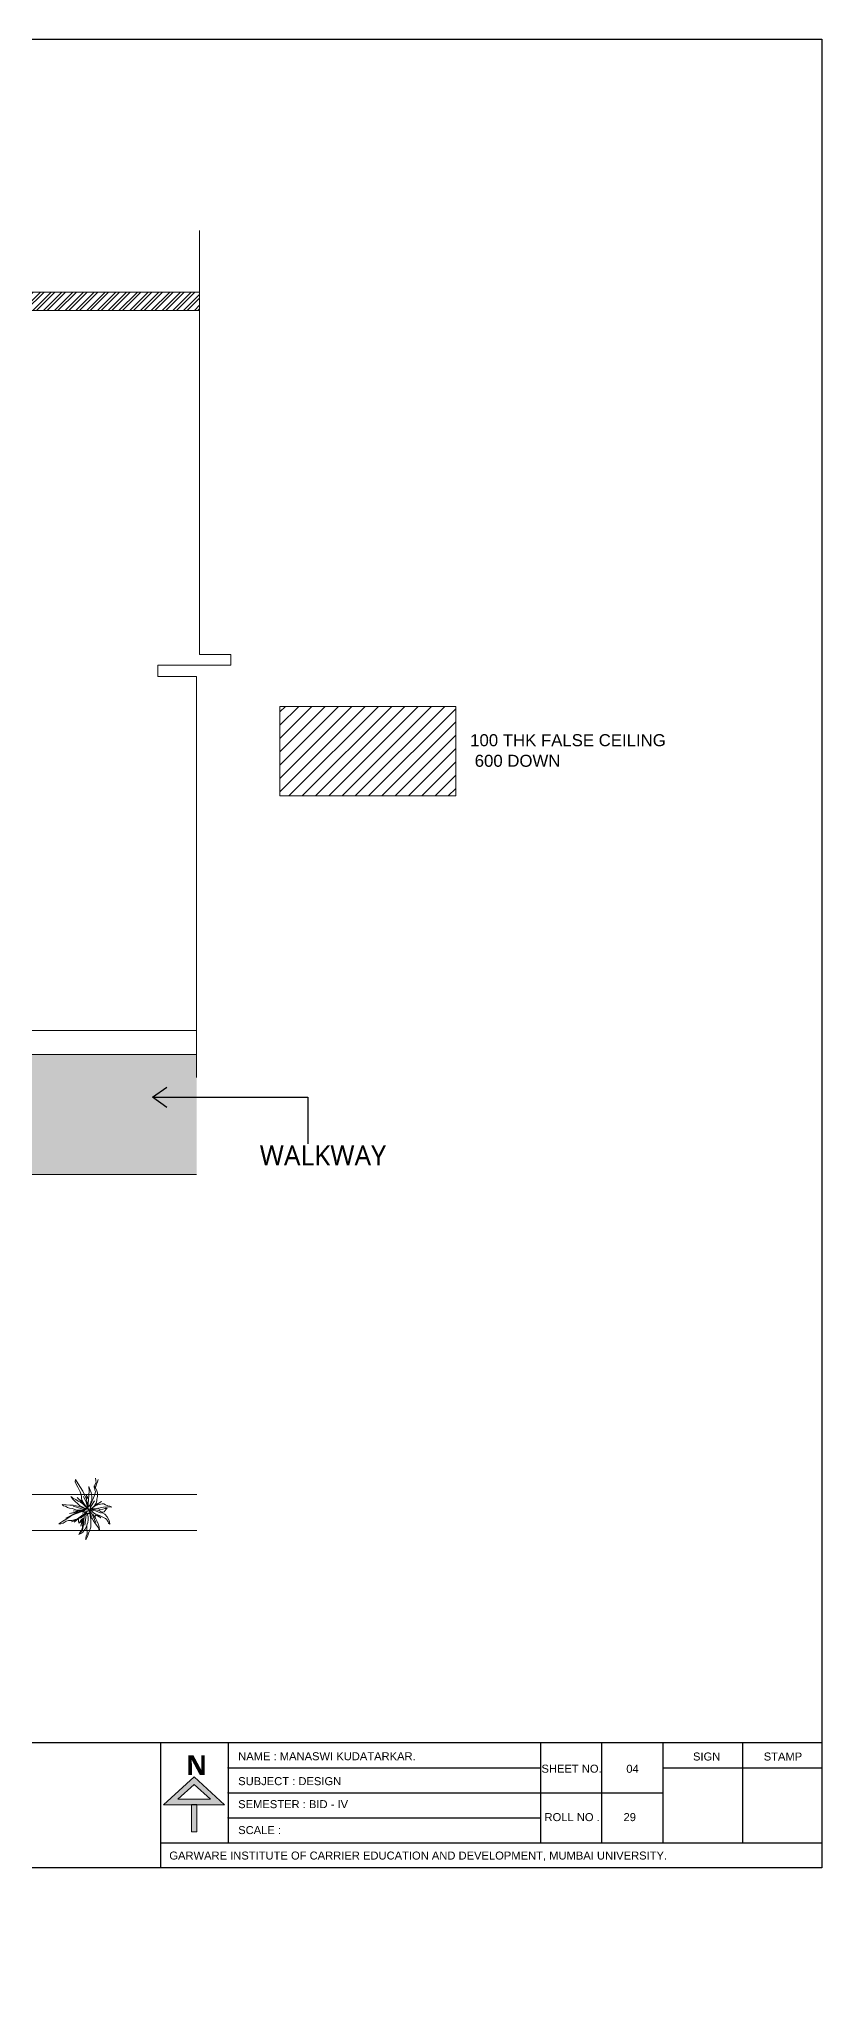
# Model space of a CAD drawing. Header units: millimetres. Extents: x 1926 to 160733, y 10813 to 39285.
# Drawn here: x 100208 to 109994, y 10813 to 35316 of the extents above; entities that cross this region are included whole.
import ezdxf

# ---------------------------------------------------------------- set-up
doc = ezdxf.new("R2010")
doc.units = ezdxf.units.MM
for name, color, linetype, lineweight in [('celling', 30, 'Continuous', 0), ('FUR', 3, 'Continuous', 0), ('hatch', 7, 'Continuous', 0), ('SCALE FORMET TEXT', 7, 'Continuous', 0), ('TEXT', 7, 'Continuous', 5), ('TREE', 94, 'Continuous', 0), ('wall', 250, 'Continuous', 0)]:
    doc.layers.add(name, color=color, linetype=linetype, lineweight=lineweight)
doc.styles.get("Standard").update_dxf_attribs({"font": 'arial.ttf'})
doc.styles.add('style4', font='swissck.ttf')
doc.dimstyles.new('Annotative', dxfattribs={"dimscale": 0, "dimtxt": 2.5, "dimasz": 2.5, "dimexe": 1.25, "dimexo": 0.625, "dimtad": 1, "dimtxsty": 'Standard', "dimcen": 2.5, "dimadec": 0, "dimazin": 0, "dimtfac": 1, "dimtmove": 0, "dimatfit": 3, "dimfxl": 1, "dimarcsym": 0})

# ---------------------------------------------------------------- blocks, each defined once
blk = doc.blocks.new('RETGGER')
at = {"layer": 'TREE', "color": 84}
for p, q in [((96.8, -1890.33), (96.99, -1889.26)), ((96.86, -1891.11), (96.8, -1890.33)), ((97.4, -1890.14), (96.86, -1891.11)), ((96.99, -1889.26), (97.6, -1888.04)), ((97.45, -1887.15), (97.39, -1886)), ((97.81, -1888.9), (97.4, -1890.14)), ((97.6, -1888.04), (97.45, -1887.15)), ((98.27, -1887.71), (97.81, -1888.9)), ((98.72, -1886.53), (98.27, -1887.71)), ((92.99, -1911.67), (93.03, -1910.53)), ((93.03, -1910.53), (93, -1909.59)), ((95.02, -1910.36), (94.33, -1912.2)), ((94.49, -1903.06), (94.72, -1904.79)), ((94.72, -1904.79), (94.94, -1906.37)), ((94.91, -1901.99), (97.29, -1902.23)), ((94.94, -1906.37), (95.02, -1908.24)), ((95.02, -1908.24), (95.02, -1910.36)), ((97.29, -1902.23), (100.13, -1903.52)), ((92.41, -1916), (92.59, -1914.93)), ((92.47, -1916.78), (92.41, -1916)), ((93, -1915.81), (92.47, -1916.78)), ((92.59, -1914.93), (93.21, -1913.71)), ((93.06, -1912.81), (92.99, -1911.67)), ((93.41, -1914.57), (93, -1915.81)), ((93.21, -1913.71), (93.06, -1912.81)), ((93.87, -1913.38), (93.41, -1914.57)), ((94.33, -1912.2), (93.87, -1913.38))]:
    blk.add_line(p, q, dxfattribs=at)
for points in [[(93.24, -1900.5), (93.38, -1899.21), (93.17, -1897.97), (92.59, -1896.06), (91.86, -1894.2), (90.92, -1892.45), (89.82, -1890.65), (88.57, -1888.79), (87.32, -1886.63), (87.22, -1887.76), (87.69, -1888.95), (88.53, -1890.39), (89.63, -1892.75), (90.39, -1894.95), (90.23, -1896.33), (91.15, -1898.14), (92.35, -1899.73), (92.82, -1900.19)], [(95.22, -1901.43), (96.77, -1899.82), (97.59, -1898.43), (97.9, -1897.25), (98.05, -1896.37), (98.36, -1895.11), (98.3, -1893.36), (97.86, -1891.76), (97.39, -1890.77), (96.71, -1889.78), (96.67, -1890.6), (96.93, -1891.21), (97.03, -1891.93), (97.25, -1892.59), (97.08, -1893.38), (96.75, -1894.41), (96.2, -1896.2), (95.67, -1897.29), (95.13, -1898.59), (94.7, -1899.55), (94.79, -1900.68), (94.89, -1901.4)], [(92.39, -1901.78), (91.62, -1901.08), (90.71, -1900.64), (89.2, -1900.12), (87.65, -1899.73), (86.08, -1899.52), (84.39, -1899.39), (82.6, -1899.33), (80.61, -1899.13), (81.31, -1899.73), (82.3, -1899.98), (83.35, -1900.67), (84.35, -1900.98), (85.7, -1901.18), (87.91, -1901.94), (89.88, -1902.02), (91.47, -1901.99), (91.99, -1901.91)], [(86.07, -1899.92), (92.22, -1901.77)], [(90.58, -1898.19), (88.11, -1895.68), (90.37, -1897.66), (90.24, -1896.88), (91.16, -1898.65)], [(93.06, -1896.28), (92.72, -1893.91), (93.16, -1895.45), (93.25, -1895.19), (93.4, -1895.72)], [(96.8, -1897.2), (95.05, -1900.06)], [(97.68, -1899.23), (100.33, -1897.61), (97.88, -1898.87)], [(101.55, -1902.8), (101.6, -1902.79), (102.14, -1902.12), (102.71, -1901.47), (103.09, -1900.97), (102.38, -1900.99), (102.08, -1901.03), (100.97, -1901.5), (99.54, -1901.61), (98.09, -1901)], [(89.43, -1902.72), (86.99, -1903.54), (82.44, -1905.94), (83.92, -1905.32), (87.43, -1903.5), (89.59, -1902.62)], [(89.18, -1902.77), (84.34, -1903.59), (88.72, -1902.6), (86.12, -1902.3), (89.36, -1902.37)], [(88.59, -1906.34), (86.68, -1907.94), (88.05, -1906.66), (85.27, -1907.84), (88.14, -1906.34), (88.84, -1906)], [(89.58, -1905.32), (88.88, -1906.22), (88.81, -1907.48), (88.96, -1908.36), (89.52, -1907.96), (89.9, -1907.14), (90.35, -1906.57), (90.75, -1906.33), (91.16, -1906.16), (91.61, -1905.85)], [(92.16, -1902.17), (89.24, -1902.8)], [(92.22, -1902.12), (90.01, -1902.26), (89.25, -1902.37)], [(91.04, -1906.41), (90.32, -1906.89), (90.3, -1906.9), (89.57, -1908.04), (90.16, -1907.34), (91.09, -1906.42)], [(91.42, -1906.33), (90.67, -1911.73), (89.64, -1912.98), (90.21, -1912.08), (90.56, -1911.68), (91.14, -1906.71), (91.42, -1906.33)], [(92.31, -1903.4), (89.73, -1905.89), (90.65, -1905.17), (90.35, -1905.57), (91.35, -1904.63), (92.14, -1903.59)], [(91.02, -1906.88), (90.67, -1908.59), (90.83, -1906.91), (89.92, -1909.96), (90.57, -1906.91)], [(90.61, -1903.49), (92.94, -1902.76)], [(92.61, -1903.22), (91.93, -1904.66)], [(93.31, -1904.33), (93.65, -1903.41), (93.98, -1903.79), (94.49, -1903.06)], [(95.3, -1901.62), (97.54, -1901.7), (99.08, -1902.13), (100.13, -1902.76), (100.85, -1903.28), (101.95, -1903.98), (103.12, -1905.27), (103.92, -1906.73), (104.27, -1907.76), (104.48, -1908.95), (103.88, -1908.39), (103.64, -1907.77), (103.21, -1907.19), (102.91, -1906.56), (102.24, -1906.1), (101.28, -1905.6), (99.64, -1904.7), (98.5, -1904.28), (97.21, -1903.72), (96.23, -1903.33), (95.51, -1902.46), (95.09, -1901.88)], [(97.12, -1904.24), (99.95, -1905.74), (98.21, -1904.3)], [(101.6, -1902.79), (100.89, -1902.93), (100.33, -1902.91)]]:
    blk.add_lwpolyline(points, dxfattribs=at)
at = {"layer": 'TREE', "color": 1}
for points in [[(93.59, -1900), (93.59, -1898.76), (93.79, -1896.78), (94.04, -1894.35), (94.09, -1892.44), (93.9, -1890.12), (94.39, -1891.13), (94.61, -1891.99), (95.1, -1893.15), (95.27, -1894.11), (95.47, -1895.16), (95.43, -1895.86), (95.41, -1897.01), (95.22, -1897.56), (94.95, -1898.39), (94.72, -1898.88), (94.29, -1899.65), (93.79, -1900.42), (93.86, -1899.73), (93.59, -1900)], [(92.57, -1901.54), (91.03, -1900.45), (89.38, -1899.53), (88.25, -1898.68), (87.08, -1897.63), (86, -1896.48), (85.02, -1895.09), (85.5, -1895.39), (86.04, -1895.88), (87.46, -1896.66), (88.67, -1897.38), (89.81, -1897.95), (90.93, -1898.78), (91.77, -1899.55), (92.38, -1900.23), (92.69, -1900.52), (92.84, -1900.68), (93.16, -1901.43), (92.42, -1900.91), (92.57, -1901.54)], [(91.26, -1895.08), (92.7, -1897.99), (93.72, -1901.7)], [(93.87, -1902.28), (93.27, -1902.54), (94.52, -1902.02), (92.64, -1902.37), (94.1, -1902.03), (93.44, -1900.82), (94.14, -1901.94), (94.72, -1900.93), (94.37, -1901.72), (95.46, -1901.38), (94.4, -1901.86), (95.61, -1902.26), (94.61, -1902.07), (94.06, -1903.07), (94.4, -1902.04)], [(95.61, -1901.27), (96.86, -1901.2), (98.83, -1900.88), (101.23, -1900.48), (103.13, -1900.32), (105.46, -1900.37), (104.42, -1899.95), (103.55, -1899.78), (102.36, -1899.36), (101.52, -1898.73), (100.59, -1898.72), (99.84, -1898.87), (98.5, -1899.28), (97.95, -1899.5), (97.15, -1899.82), (96.67, -1900.08), (95.92, -1900.55), (95.18, -1901.1), (95.87, -1900.98), (95.61, -1901.27)], [(92.72, -1902.73), (91.42, -1902.59), (90.18, -1902.82), (88.28, -1903.41), (86.43, -1904.16), (84.68, -1905.11), (82.89, -1906.22), (81.04, -1907.49), (78.89, -1908.76), (80.03, -1908.84), (81.21, -1908.36), (82.65, -1907.52), (83.88, -1907.09), (85.54, -1907.07), (88.32, -1906.2), (90.37, -1904.83), (91.95, -1903.62), (92.41, -1903.15)], [(92.94, -1903.1), (93.59, -1905.24), (93.69, -1906.84), (93.43, -1908.04), (93.17, -1908.9), (92.86, -1910.16), (92.02, -1911.69), (90.9, -1912.91), (90.03, -1913.58), (88.98, -1914.16), (89.31, -1913.41), (89.82, -1912.98), (90.24, -1912.39), (90.73, -1911.9), (90.95, -1911.12), (91.11, -1910.05), (91.44, -1908.21), (91.46, -1906.99), (91.57, -1905.59), (91.63, -1904.54), (92.21, -1903.57), (92.63, -1902.98)], [(91.98, -1909.44), (92.76, -1902.96)], [(94.16, -1902.03), (95.46, -1903.62), (97.48, -1908.08)], [(96.03, -1904.12), (96.23, -1904.48), (97.32, -1906.02), (97.97, -1907.27), (98.58, -1908.72), (99.06, -1910.23), (99.34, -1911.9), (99.04, -1911.43), (98.76, -1910.75), (97.81, -1909.44), (97.03, -1908.26), (96.25, -1907.25), (95.6, -1906.03), (95.17, -1904.96), (94.91, -1904.09), (94.76, -1903.7), (94.7, -1903.49), (94.71, -1903.3)]]:
    blk.add_lwpolyline(points, dxfattribs=at)
at = {"layer": 'TREE', "color": 84}
for start, end in [(153.01353, 156.27022), (127.67541, 134.63013), (100.02652, 103.35068), (73.6634, 80.37728), (33.93423, 44.7068), (180.90802, 192.15636), (280.81668, 290.07869), (309.13517, 324.13523)]:
    blk.add_arc((94.12, -1901.99), 4.22, start, end, dxfattribs=at)

msp = doc.modelspace()

# ---------------------------------------------------------------- hatches: boundary and pattern name
at = {"layer": 'celling'}
h = msp.add_hatch(dxfattribs=at)
h.set_pattern_fill('ANSI31', color=256, scale=37)
h.set_pattern_definition([(45, (352178.81, -369231.39), (-83.06737, 83.06737), [])])
h.paths.add_polyline_path([(105417.662, 26977.298), (103216.347, 26977.298), (103216.347, 25858.058), (105417.662, 25858.058)])
at = {"layer": 'hatch', "linetype": 'Continuous', "ltscale": 3, "true_color": 0xc7c8ca}
h = msp.add_hatch(dxfattribs=at)
h.set_pattern_fill('ANSI32', color=9, scale=10)
h.set_pattern_definition([(45, (-1071278.23, 18299.64), (-67.351921, 67.351921), []), (45, (-1071233.33, 18299.64), (-67.351921, 67.351921), [])])
h.paths.add_polyline_path([(98521.422, 31926.232), (98291.422, 31926.232), (98291.422, 30126.232), (98521.422, 30126.232)])
h.paths.add_polyline_path([(93641.422, 31926.232), (93491.422, 31926.232), (93491.422, 30876.232), (93641.422, 30876.232)])
h.paths.add_polyline_path([(92291.422, 31926.232), (92061.422, 31926.232), (92061.422, 30126.232), (92291.422, 30126.232)])
h.paths.add_polyline_path([(93641.422, 30126.232), (92361.422, 30126.232), (92361.422, 29976.232), (93641.422, 29976.232)])
h.paths.add_polyline_path([(92291.422, 29526.232), (92061.422, 29526.232), (92061.422, 27426.232), (92291.422, 27426.232)])
h.paths.add_polyline_path([(92291.422, 27126.232), (92061.422, 27126.232), (92061.422, 25026.232), (92291.422, 25026.232)])
h.paths.add_polyline_path([(98521.422, 27126.232), (98291.422, 27126.232), (98291.422, 25026.232), (98521.422, 25026.232)])
h.paths.add_polyline_path([(92291.422, 24426.232), (92061.422, 24426.232), (92061.422, 22926.232), (92291.422, 22926.232)])
h.paths.add_polyline_path([(98521.422, 24426.232), (98291.422, 24426.232), (98291.422, 22926.232), (98521.422, 22926.232)])
h.paths.add_polyline_path([(98521.422, 29526.232), (98291.422, 29526.232), (98291.422, 27426.232), (98521.422, 27426.232)])
h.paths.add_polyline_path([(92577.037, 30828.781), (93385.003, 30828.781), (93385.003, 31299.653), (92577.037, 31299.653)], flags=9)
h.paths.add_polyline_path([(89245.723, 12656.425), (97218.369, 12656.425), (97218.369, 13377.673), (89245.723, 13377.673)], flags=9)
h.paths.add_polyline_path([(98566.025, 29717.371), (98978.678, 29717.371), (98978.678, 30026.478), (98566.025, 30026.478)], flags=9)
h.paths.add_polyline_path([(98566.025, 27132.34), (98978.678, 27132.34), (98978.678, 27441.446), (98566.025, 27441.446)], flags=9)
h.paths.add_polyline_path([(98566.025, 24617.371), (98978.678, 24617.371), (98978.678, 24926.478), (98566.025, 24926.478)], flags=9)
h.paths.add_polyline_path([(91636.553, 29717.371), (92049.207, 29717.371), (92049.207, 30026.478), (91636.553, 30026.478)], flags=9)
h.paths.add_polyline_path([(91636.553, 27132.34), (92049.207, 27132.34), (92049.207, 27441.446), (91636.553, 27441.446)], flags=9)
h.paths.add_polyline_path([(90632.475, 10813.117), (99877.117, 10813.117), (99877.117, 11901.803), (90632.475, 11901.803)], flags=9)
h.paths.add_polyline_path([(104503.65, 11504.023), (104982.311, 11504.023), (104982.311, 12223.898), (104503.65, 12223.898)], flags=9)
h.paths.add_polyline_path([(89147.086, 13420.952), (97285.023, 13420.952), (97285.023, 14509.638), (89147.086, 14509.638)], flags=9)
h.paths.add_polyline_path([(87109.72, 12843.246), (87981.056, 12843.246), (87981.056, 14282.683), (87109.72, 14282.683)], flags=9)
h.paths.add_polyline_path([(87974.262, 13005.642), (89059.344, 13005.642), (89059.344, 14094.328), (87974.262, 14094.328)], flags=9)
h.paths.add_polyline_path([(96347.765, 20336.578), (97768.488, 20336.578), (97768.488, 20783.641), (96347.765, 20783.641)], flags=9)
h.paths.add_polyline_path([(93089.262, 17879.395), (94509.985, 17879.395), (94509.985, 18326.458), (93089.262, 18326.458)], flags=9)
h.paths.add_polyline_path([(94626.864, 27956.008), (96688.39, 27956.008), (96688.39, 28897.837), (94626.864, 28897.837)], flags=9)
h.paths.add_polyline_path([(102907.837, 21173.094), (104313.712, 21173.094), (104313.712, 21620.156), (102907.837, 21620.156)], flags=9)
h.paths.add_polyline_path([(102703.381, 18289.92), (104618.358, 18289.92), (104618.358, 18736.982), (102703.381, 18736.982)], flags=9)
h.paths.add_polyline_path([(91636.553, 24617.371), (92049.207, 24617.371), (92049.207, 24926.478), (91636.553, 24926.478)], flags=9)
h.paths.add_polyline_path([(99789.434, 26478.202), (101493.817, 26478.202), (101493.817, 27424.414), (99789.434, 27424.414)], flags=9)
h.paths.add_polyline_path([(89445.765, 26478.202), (90959.077, 26478.202), (90959.077, 27424.414), (89445.765, 27424.414)], flags=9)
h.paths.add_polyline_path([(95561.501, 22544.45), (95971.63, 22544.45), (95971.63, 22963.281), (95561.501, 22963.281)], flags=9)
h.paths.add_polyline_path([(93191.422, 32156.232), (93191.422, 31926.232), (98521.422, 31926.232), (102213.534, 31926.232), (102213.534, 32156.232)])
h.paths.add_polyline_path([(91161.422, 31926.232), (91161.422, 32156.232), (88369.309, 32156.232), (88369.309, 31926.232)])
h.paths.add_polyline_path([(91761.422, 32156.232), (91761.422, 31926.232), (92591.422, 31926.232), (92591.422, 32156.232)])
at = {"layer": 'wall', "true_color": 0xc7c8ca}
h = msp.add_hatch(dxfattribs=at)
h.set_pattern_fill('AR-PARQ1', color=9)
h.set_pattern_definition([(90, (-1071278.23, 18299.64), (-304.8, 304.8), [304.8, -304.8]), (90, (-1071227.43, 18299.64), (-304.8, 304.8), [304.8, -304.8]), (90, (-1071176.63, 18299.64), (-304.8, 304.8), [304.8, -304.8]), (90, (-1071125.83, 18299.64), (-304.8, 304.8), [304.8, -304.8]), (90, (-1071075.03, 18299.64), (-304.8, 304.8), [304.8, -304.8]), (90, (-1071024.23, 18299.64), (-304.8, 304.8), [304.8, -304.8]), (90, (-1070973.43, 18299.64), (-304.8, 304.8), [304.8, -304.8]), (0, (-1071278.23, 18604.44), (304.8, -304.8), [304.8, -304.8]), (0, (-1071278.23, 18655.24), (304.8, -304.8), [304.8, -304.8]), (0, (-1071278.23, 18706.04), (304.8, -304.8), [304.8, -304.8]), (0, (-1071278.23, 18756.84), (304.8, -304.8), [304.8, -304.8]), (0, (-1071278.23, 18807.64), (304.8, -304.8), [304.8, -304.8]), (0, (-1071278.23, 18858.44), (304.8, -304.8), [304.8, -304.8]), (0, (-1071278.23, 18909.24), (304.8, -304.8), [304.8, -304.8])])
h.paths.add_polyline_path([(102176.808, 22626.232), (88406.036, 22626.232), (88406.036, 21126.232), (102176.808, 21126.232)])
at = {"layer": 'wall', "true_color": 0x939598}
h = msp.add_hatch(color=252, dxfattribs=at)
h.dxf.hatch_style = 1
h.paths.add_polyline_path([(102144.515, 13598.534), (101762.185, 13251.594), (102144.515, 13251.594), (102526.846, 13251.594)])
h.paths.add_polyline_path([(102144.515, 13320.904), (101941.705, 13320.904), (102144.515, 13504.941), (102347.325, 13320.904)], flags=16)
h.paths.add_polyline_path([(102179.17, 13251.594), (102109.86, 13251.594), (102109.86, 12913.02), (102179.17, 12913.02)])

# ---------------------------------------------------------------- linework, layer by layer
for p, q in [((109993.582, 14023.262), (84623.562, 14023.262)), ((101724.771, 14023.262), (101724.771, 12463.975)), ((102570.527, 14023.262), (102570.527, 12775.832)), ((106474.186, 14023.262), (106474.186, 12775.832)), ((107240.241, 14023.262), (107240.241, 12775.832)), ((108006.296, 14023.262), (108006.296, 12775.832)), ((108999.939, 14023.262), (108999.939, 12775.832)), ((102570.527, 13711.405), (106474.186, 13711.405)), ((108006.296, 13711.405), (109993.582, 13711.405)), ((102570.527, 13399.547), (108006.296, 13399.547)), ((102570.527, 13087.69), (106474.186, 13087.69)), ((101724.771, 12775.832), (109993.582, 12775.832))]:
    msp.add_line(p, q)
msp.add_lwpolyline([(84623.562, 35315.561), (109993.582, 35315.561), (109993.582, 12463.975), (84623.562, 12463.975)], close=True)
for p in [(102570.527, 13711.405), (102570.527, 13399.547), (102570.527, 13087.69), (102570.527, 12775.832)]:
    msp.add_point(p)
at = {"layer": 'TEXT'}
msp.add_lwpolyline([(103216.347, 26977.298), (105417.662, 26977.298), (105417.662, 25858.058), (103216.347, 25858.058)], close=True, dxfattribs=at)
at = {"layer": 'wall'}
for p, q in [((98291.422, 32156.232), (102213.534, 32156.232)), ((98291.422, 31926.232), (102213.534, 31926.232)), ((98291.422, 22926.232), (102176.808, 22926.232)), ((102176.808, 22626.232), (88406.036, 22626.232)), ((102176.808, 21126.232), (88406.036, 21126.232)), ((102178.928, 17126.232), (88408.157, 17126.232)), ((102178.928, 16676.232), (88408.157, 16676.232))]:
    msp.add_line(p, q, dxfattribs=at)
for points in [[(102213.534, 32924.661), (102213.534, 27624.226), (102602.389, 27624.226), (102602.389, 27493.479), (101692.957, 27493.479), (101692.957, 27352.646), (102176.808, 27352.646), (102176.808, 22337.826)], [(102144.515, 13598.534), (101762.185, 13251.594), (102144.515, 13251.594)], [(102145.013, 13505.268), (101942.203, 13321.231), (102145.013, 13321.231), (102347.823, 13321.231), (102145.013, 13505.268)], [(102144.515, 13598.534), (102526.846, 13251.594), (102144.515, 13251.594)]]:
    msp.add_lwpolyline(points, dxfattribs=at)
msp.add_lwpolyline([(102179.668, 13251.921), (102110.358, 13251.921), (102110.358, 12913.347), (102179.668, 12913.347)], close=True, dxfattribs=at)

# ---------------------------------------------------------------- block references
at = {"layer": 'FUR', "xscale": 25, "yscale": 25, "zscale": 25}
msp.add_blockref('RETGGER', (98479.096, 64480.787), dxfattribs=at)

# ---------------------------------------------------------------- texts
for s, height, p in [('100 THK FALSE CEILING', 150, (105596.922, 26480.038)), ('600 DOWN', 150, (105653.637, 26222.744)), ('NAME : MANASWI KUDATARKAR.', 100, (102696.037, 13806.774)), ('SHEET NO. ', 100, (106488.275, 13651.635)), ('04', 100, (107549.251, 13650.207)), ('SIGN ', 100, (108382.905, 13803.512)), ('STAMP ', 100, (109267.049, 13803.512)), ('SUBJECT : DESIGN ', 100, (102696.037, 13495.485)), ('SEMESTER : BID - IV', 100, (102696.037, 13207.951)), ('ROLL NO .', 100, (106526.275, 13046.171)), ('29', 100, (107513.997, 13046.171)), ('SCALE :', 100, (102696.037, 12883.982)), ('GARWARE INSTITUTE OF CARRIER EDUCATION AND DEVELOPMENT, MUMBAI UNIVERSITY.', 100, (101834.934, 12565.586))]:
    msp.add_text(s, height=height).set_placement(p)
at = {"layer": 'SCALE FORMET TEXT', "color": 18, "true_color": 0x000000, "attachment_point": 1, "style": 'style4'}
for s, insert, char_height, width in [('{\\fMicrosoft YaHei UI Light|b0|i0|c0|p34;WALKWAY}', (102964.939, 21490.363), 250, 3654.03025), ('{\\fYu Gothic UI Semibold|b0|i0|c0|p34;N}', (102044.754, 13869.726), 248.30926, 2268.32386)]:
    msp.add_mtext(s, dxfattribs=dict(at, insert=insert, char_height=char_height, width=width))

# ---------------------------------------------------------------- leaders
at = {"layer": 'wall'}
msp.add_leader([(101622.78, 22092.337), (103566.548, 22092.337), (103566.548, 21509.809)], dimstyle='Annotative', override={"dimasz": 180, "dimtad": 0, "dimldrblk": 'Open90', "dimfxl": 426.875, "dimfxlon": 1, "dimarcsym": 1}, dxfattribs=at)

doc.saveas('drawing.dxf')
